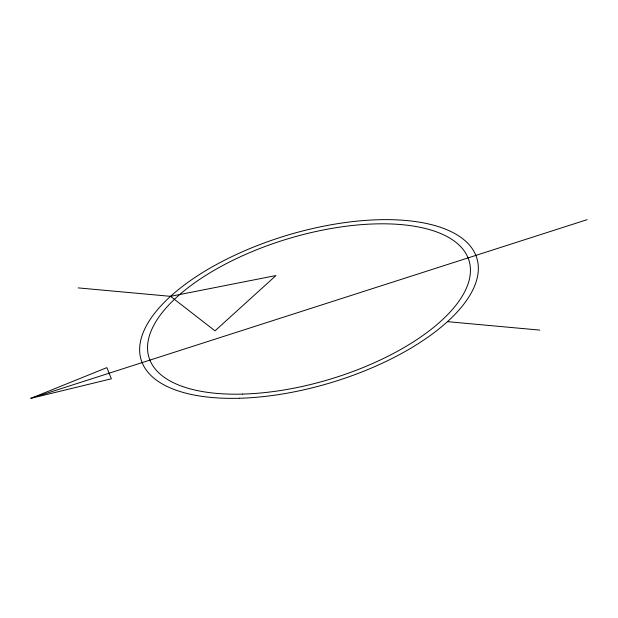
<?xml version="1.0" encoding="UTF-8"?>
<svg xmlns="http://www.w3.org/2000/svg" width="618" height="618" viewBox="0 0 618 618"><rect width="100%" height="100%" fill="white"/><g stroke="black" fill="none" stroke-linecap="round" stroke-linejoin="round"><path stroke-width="0.93" d="M30.9 398.332L106.852 367.625L111.379 378.795L30.9 398.332L587.1 219.668M170.545 296.339L275.96 275.551L215.01 330.839L170.545 296.339L78.247 287.903M447.455 321.661L539.753 330.097M239.444 398.262A175.373 76.879 -16.8 0 0 477.498 260.634A175.373 76.879 -16.8 0 0 210.058 268.104A175.373 76.879 -16.8 0 0 239.444 398.262M242.689 394.091A167.184 73.287 -16.8 0 0 469.634 262.897A167.184 73.287 -16.8 0 0 214.678 270.012A167.184 73.287 -16.8 0 0 242.689 394.091"/></g></svg>
